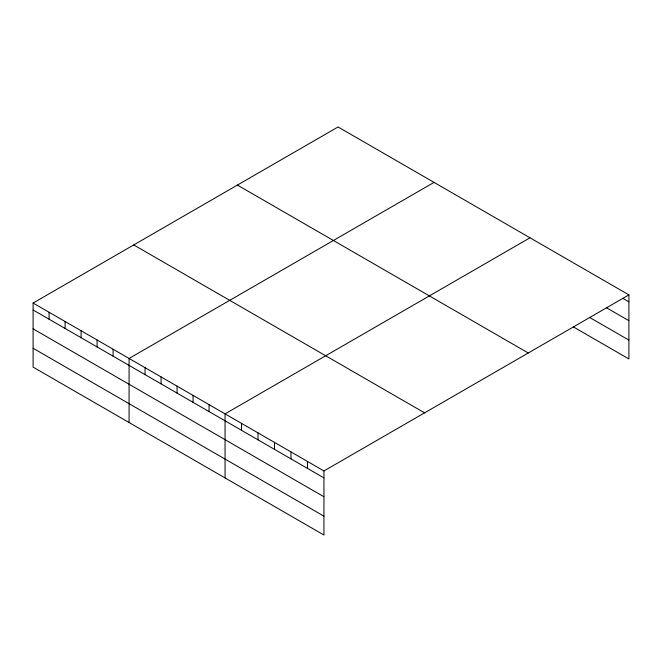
<?xml version="1.0" encoding="UTF-8"?>
<svg xmlns="http://www.w3.org/2000/svg" width="662" height="662" viewBox="0 0 662 662"><rect width="100%" height="100%" fill="white"/><g stroke="black" fill="none" stroke-linecap="round" stroke-linejoin="round"><path stroke-width="0.99" d="M33.1 303.039L323.941 470.955L323.941 535.028L33.1 367.112L33.1 303.039L338.059 126.972L628.9 294.888L628.9 358.961L573.383 326.904M434.04 182.389L129.073 358.456L129.073 422.522M530.014 237.799L225.055 413.866L225.055 477.931M323.941 470.955L628.9 294.888M622.826 298.33L628.9 301.839M606.351 307.665L628.9 320.689M589.867 317.57L628.9 340.111M237.426 185.079L528.259 352.995M133.741 244.94L424.574 412.856M33.1 309.99L323.941 477.906M33.1 328.84L323.941 496.757M33.1 348.262L323.941 516.178M307.458 461.439L307.458 468.39M290.982 451.923L290.982 458.874M274.498 442.415L274.498 449.357M258.014 432.898L258.014 439.841M241.539 423.382L241.539 430.333M209.06 404.631L209.06 411.582M193.064 395.396L193.064 402.347M177.068 386.161L177.068 393.104M161.073 376.926L161.073 383.869M145.077 367.691L145.077 374.634M113.078 349.222L113.078 356.164M97.082 339.987L97.082 346.929M81.087 330.752L81.087 337.694M65.091 321.509L65.091 328.46M49.096 312.274L49.096 319.225"/></g></svg>
